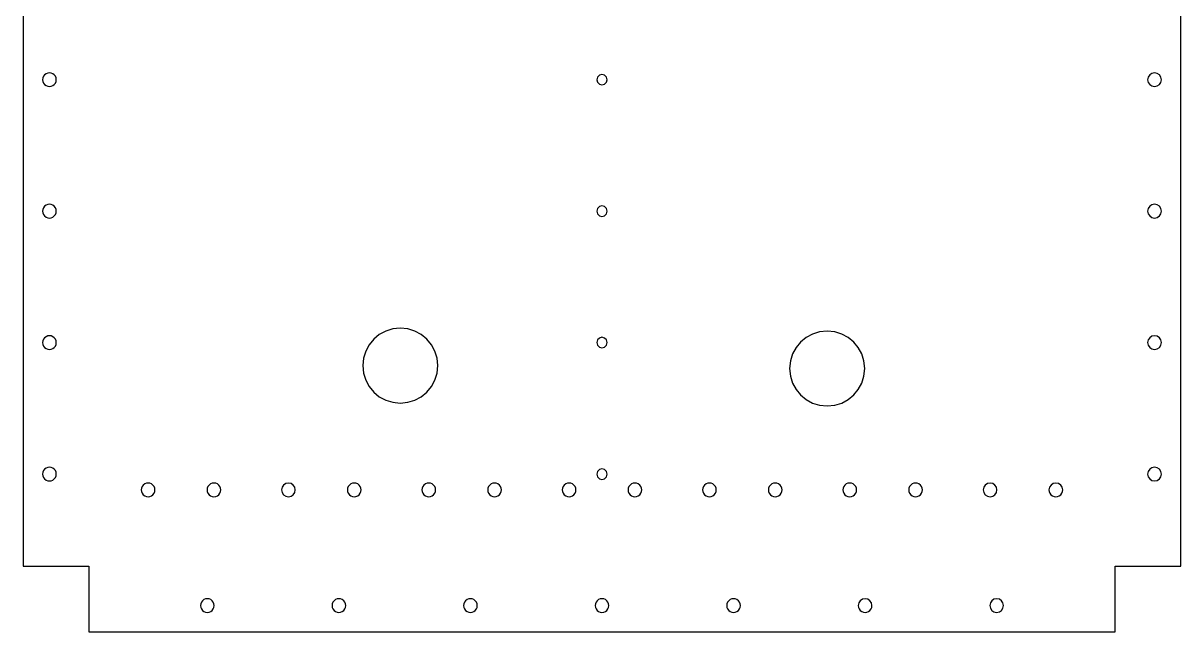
# Model space of a CAD drawing. Extents: x -1 to 677, y 73 to 536.
# Drawn here: x 237.2 to 677.2, y 73.3 to 304.8 of the extents above; entities that cross this region are included whole.
import ezdxf

# ---------------------------------------------------------------- set-up
doc = ezdxf.new("R2010")
doc.units = 0

msp = doc.modelspace()

# ---------------------------------------------------------------- linework, layer by layer
at = {"layer": 'ProjItem002'}
for p, q in [((677.2, 98.3003), (677.2, 511.3)), ((237.2, 317.142), (237.2, 98.3003)), ((244.680346, 283.980995), (244.59, 283.3)), ((244.59, 283.3), (244.680346, 282.619005)), ((244.939674, 284.605), (244.680346, 283.980995)), ((244.680346, 282.619005), (244.939674, 281.995)), ((245.350414, 285.141587), (244.939674, 284.605)), ((244.939674, 281.995), (245.350414, 281.458413)), ((245.895, 285.560326), (245.350414, 285.141587)), ((246.529932, 285.822582), (245.895, 285.560326)), ((247.2, 285.91), (246.529932, 285.822582)), ((247.870068, 285.822582), (247.2, 285.91)), ((248.505, 285.560326), (247.870068, 285.822582)), ((249.049586, 285.141587), (248.505, 285.560326)), ((249.460326, 284.605), (249.049586, 285.141587)), ((249.049586, 281.458413), (249.460326, 281.995)), ((249.719654, 283.980995), (249.460326, 284.605)), ((249.460326, 281.995), (249.719654, 282.619005)), ((249.81, 283.3), (249.719654, 283.980995)), ((249.719654, 282.619005), (249.81, 283.3)), ((249.81, 283.3), (249.81, 283.3)), ((455.450735, 284.30965), (455.1802, 283.3)), ((455.1802, 283.3), (455.450822, 282.29035)), ((456.18985, 285.048765), (455.450735, 284.30965)), ((455.450822, 282.29035), (456.18995, 281.551235)), ((457.1995, 285.3193), (456.18985, 285.048765)), ((458.20915, 285.048765), (457.1995, 285.3193)), ((458.94829, 284.30965), (458.20915, 285.048765)), ((458.20925, 281.551235), (458.948365, 282.29035)), ((459.219, 283.3), (458.94829, 284.30965)), ((458.948365, 282.29035), (459.2189, 283.3)), ((459.2189, 283.3), (459.219, 283.3)), ((664.794107, 284.31593), (664.589, 283.3)), ((664.589, 283.3), (664.794107, 282.28407)), ((665.353452, 285.145548), (664.794107, 284.31593)), ((664.794107, 282.28407), (665.353452, 281.454452)), ((666.18307, 285.704893), (665.353452, 285.145548)), ((667.199, 285.909999), (666.18307, 285.704893)), ((668.21493, 285.704893), (667.199, 285.909999)), ((669.044548, 285.145548), (668.21493, 285.704893)), ((669.603893, 284.31593), (669.044548, 285.145548)), ((669.044548, 281.454452), (669.603893, 282.28407)), ((669.809, 283.3), (669.603893, 284.31593)), ((669.603893, 282.28407), (669.809, 283.3)), ((669.809, 283.3), (669.809, 283.3)), ((245.350414, 281.458413), (245.895, 281.039674)), ((245.895, 281.039674), (246.529932, 280.777418)), ((246.529932, 280.777418), (247.2, 280.69)), ((247.2, 280.69), (247.870068, 280.777418)), ((247.870068, 280.777418), (248.505, 281.039674)), ((248.505, 281.039674), (249.049586, 281.458413)), ((456.18995, 281.551235), (457.1996, 281.2807)), ((457.1996, 281.2807), (458.20925, 281.551235)), ((665.353452, 281.454452), (666.18307, 280.895107)), ((666.18307, 280.895107), (667.199, 280.690001)), ((667.199, 280.690001), (668.21493, 280.895107)), ((668.21493, 280.895107), (669.044548, 281.454452)), ((244.680346, 233.980995), (244.59, 233.3)), ((244.59, 233.3), (244.680346, 232.619005)), ((244.939674, 234.605), (244.680346, 233.980995)), ((245.350414, 235.141587), (244.939674, 234.605)), ((245.895, 235.560326), (245.350414, 235.141587)), ((246.529932, 235.822582), (245.895, 235.560326)), ((247.2, 235.91), (246.529932, 235.822582)), ((247.870068, 235.822582), (247.2, 235.91)), ((248.505, 235.560326), (247.870068, 235.822582)), ((249.049586, 235.141587), (248.505, 235.560326)), ((249.460326, 234.605), (249.049586, 235.141587)), ((249.719654, 233.980995), (249.460326, 234.605)), ((249.81, 233.3), (249.719654, 233.980995)), ((249.719654, 232.619005), (249.81, 233.3)), ((249.81, 233.3), (249.81, 233.3)), ((455.450735, 234.30965), (455.1802, 233.3)), ((455.1802, 233.3), (455.450822, 232.29035)), ((456.18985, 235.048765), (455.450735, 234.30965)), ((457.1995, 235.3193), (456.18985, 235.048765)), ((458.20915, 235.048765), (457.1995, 235.3193)), ((458.94829, 234.30965), (458.20915, 235.048765)), ((459.219, 233.3), (458.94829, 234.30965)), ((458.948365, 232.29035), (459.2189, 233.3)), ((459.2189, 233.3), (459.219, 233.3)), ((664.794107, 234.31593), (664.589, 233.3)), ((664.589, 233.3), (664.794107, 232.28407)), ((665.353452, 235.145548), (664.794107, 234.31593)), ((666.18307, 235.704893), (665.353452, 235.145548)), ((667.199, 235.909999), (666.18307, 235.704893)), ((668.21493, 235.704893), (667.199, 235.909999)), ((669.044548, 235.145548), (668.21493, 235.704893)), ((669.603893, 234.31593), (669.044548, 235.145548)), ((669.809, 233.3), (669.603893, 234.31593)), ((669.603893, 232.28407), (669.809, 233.3)), ((669.809, 233.3), (669.809, 233.3)), ((244.680346, 232.619005), (244.939674, 231.995)), ((244.939674, 231.995), (245.350414, 231.458413)), ((245.350414, 231.458413), (245.895, 231.039674)), ((245.895, 231.039674), (246.529932, 230.777418)), ((246.529932, 230.777418), (247.2, 230.69)), ((247.2, 230.69), (247.870068, 230.777418)), ((247.870068, 230.777418), (248.505, 231.039674)), ((248.505, 231.039674), (249.049586, 231.458413)), ((249.049586, 231.458413), (249.460326, 231.995)), ((249.460326, 231.995), (249.719654, 232.619005)), ((455.450822, 232.29035), (456.18995, 231.551235)), ((456.18995, 231.551235), (457.1996, 231.2807)), ((457.1996, 231.2807), (458.20925, 231.551235)), ((458.20925, 231.551235), (458.948365, 232.29035)), ((664.794107, 232.28407), (665.353452, 231.454452)), ((665.353452, 231.454452), (666.18307, 230.895107)), ((666.18307, 230.895107), (667.199, 230.690001)), ((667.199, 230.690001), (668.21493, 230.895107)), ((668.21493, 230.895107), (669.044548, 231.454452)), ((669.044548, 231.454452), (669.603893, 232.28407)), ((245.350414, 185.141587), (244.939674, 184.605)), ((245.895, 185.560326), (245.350414, 185.141587)), ((246.529932, 185.822582), (245.895, 185.560326)), ((247.2, 185.91), (246.529932, 185.822582)), ((247.870068, 185.822582), (247.2, 185.91)), ((248.505, 185.560326), (247.870068, 185.822582)), ((249.049586, 185.141587), (248.505, 185.560326)), ((249.460326, 184.605), (249.049586, 185.141587)), ((372.561569, 186.352489), (370.450078, 184.614505)), ((374.983791, 187.664531), (372.561569, 186.352489)), ((377.659549, 188.493588), (374.983791, 187.664531)), ((380.53165, 188.782616), (377.659549, 188.493588)), ((383.403751, 188.493588), (380.53165, 188.782616)), ((386.079509, 187.664531), (383.403751, 188.493588)), ((388.501731, 186.352489), (386.079509, 187.664531)), ((390.613222, 184.614505), (388.501731, 186.352489)), ((456.18985, 185.048765), (455.450735, 184.30965)), ((457.1995, 185.3193), (456.18985, 185.048765)), ((458.20915, 185.048765), (457.1995, 185.3193)), ((458.94829, 184.30965), (458.20915, 185.048765)), ((534.798569, 185.263489), (532.687078, 183.525505)), ((537.220791, 186.575531), (534.798569, 185.263489)), ((539.896549, 187.404588), (537.220791, 186.575531)), ((542.76865, 187.693616), (539.896549, 187.404588)), ((545.640751, 187.404588), (542.76865, 187.693616)), ((548.316509, 186.575531), (545.640751, 187.404588)), ((550.738731, 185.263489), (548.316509, 186.575531)), ((552.850222, 183.525505), (550.738731, 185.263489)), ((665.353452, 185.145548), (664.794107, 184.31593)), ((666.18307, 185.704893), (665.353452, 185.145548)), ((667.199, 185.909999), (666.18307, 185.704893)), ((668.21493, 185.704893), (667.199, 185.909999)), ((669.044548, 185.145548), (668.21493, 185.704893)), ((669.603893, 184.31593), (669.044548, 185.145548)), ((244.680346, 183.980995), (244.59, 183.3)), ((244.59, 183.3), (244.680346, 182.619005)), ((244.939674, 184.605), (244.680346, 183.980995)), ((244.680346, 182.619005), (244.939674, 181.995)), ((244.939674, 181.995), (245.350414, 181.458413)), ((245.350414, 181.458413), (245.895, 181.039674)), ((245.895, 181.039674), (246.529932, 180.777418)), ((246.529932, 180.777418), (247.2, 180.69)), ((247.2, 180.69), (247.870068, 180.777418)), ((247.870068, 180.777418), (248.505, 181.039674)), ((248.505, 181.039674), (249.049586, 181.458413)), ((249.049586, 181.458413), (249.460326, 181.995)), ((249.719654, 183.980995), (249.460326, 184.605)), ((249.460326, 181.995), (249.719654, 182.619005)), ((249.81, 183.3), (249.719654, 183.980995)), ((249.719654, 182.619005), (249.81, 183.3)), ((249.81, 183.3), (249.81, 183.3)), ((368.706512, 182.507621), (367.388064, 180.08888)), ((370.450078, 184.614505), (368.706512, 182.507621)), ((392.356788, 182.507621), (390.613222, 184.614505)), ((393.675236, 180.08888), (392.356788, 182.507621)), ((455.450735, 184.30965), (455.1802, 183.3)), ((455.1802, 183.3), (455.450822, 182.29035)), ((455.450822, 182.29035), (456.18995, 181.551235)), ((456.18995, 181.551235), (457.1996, 181.2807)), ((457.1996, 181.2807), (458.20925, 181.551235)), ((458.20925, 181.551235), (458.948365, 182.29035)), ((459.219, 183.3), (458.94829, 184.30965)), ((458.948365, 182.29035), (459.2189, 183.3)), ((459.2189, 183.3), (459.219, 183.3)), ((530.943512, 181.418621), (529.625064, 178.99988)), ((532.687078, 183.525505), (530.943512, 181.418621)), ((554.593788, 181.418621), (552.850222, 183.525505)), ((555.912236, 178.99988), (554.593788, 181.418621)), ((664.794107, 184.31593), (664.589, 183.3)), ((664.589, 183.3), (664.794107, 182.28407)), ((664.794107, 182.28407), (665.353452, 181.454452)), ((665.353452, 181.454452), (666.18307, 180.895107)), ((666.18307, 180.895107), (667.199, 180.690001)), ((667.199, 180.690001), (668.21493, 180.895107)), ((668.21493, 180.895107), (669.044548, 181.454452)), ((669.044548, 181.454452), (669.603893, 182.28407)), ((669.809, 183.3), (669.603893, 184.31593)), ((669.603893, 182.28407), (669.809, 183.3)), ((669.809, 183.3), (669.809, 183.3)), ((366.551929, 177.415326), (366.2553, 174.544)), ((367.388064, 180.08888), (366.551929, 177.415326)), ((394.511371, 177.415326), (393.675236, 180.08888)), ((394.808, 174.544), (394.511371, 177.415326)), ((528.788929, 176.326326), (528.4923, 173.455)), ((529.625064, 178.99988), (528.788929, 176.326326)), ((556.748371, 176.326326), (555.912236, 178.99988)), ((557.045, 173.455), (556.748371, 176.326326)), ((366.2553, 174.544), (366.551929, 171.672674)), ((366.551929, 171.672674), (367.388064, 168.99912)), ((393.675236, 168.99912), (394.511371, 171.672674)), ((394.511371, 171.672674), (394.808, 174.544)), ((394.808, 174.544), (394.808, 174.544)), ((528.4923, 173.455), (528.788929, 170.583674)), ((556.748371, 170.583674), (557.045, 173.455)), ((557.045, 173.455), (557.045, 173.455)), ((367.388064, 168.99912), (368.706512, 166.580379)), ((392.356788, 166.580379), (393.675236, 168.99912)), ((528.788929, 170.583674), (529.625064, 167.91012)), ((529.625064, 167.91012), (530.943512, 165.491379)), ((554.593788, 165.491379), (555.912236, 167.91012)), ((555.912236, 167.91012), (556.748371, 170.583674)), ((368.706512, 166.580379), (370.450078, 164.473495)), ((370.450078, 164.473495), (372.561569, 162.735511)), ((388.501731, 162.735511), (390.613222, 164.473495)), ((390.613222, 164.473495), (392.356788, 166.580379)), ((530.943512, 165.491379), (532.687078, 163.384495)), ((532.687078, 163.384495), (534.798569, 161.646511)), ((550.738731, 161.646511), (552.850222, 163.384495)), ((552.850222, 163.384495), (554.593788, 165.491379)), ((372.561569, 162.735511), (374.983791, 161.423469)), ((374.983791, 161.423469), (377.659549, 160.594412)), ((377.659549, 160.594412), (380.53165, 160.305384)), ((380.53165, 160.305384), (383.403751, 160.594412)), ((383.403751, 160.594412), (386.079509, 161.423469)), ((386.079509, 161.423469), (388.501731, 162.735511)), ((534.798569, 161.646511), (537.220791, 160.334469)), ((537.220791, 160.334469), (539.896549, 159.505412)), ((539.896549, 159.505412), (542.76865, 159.216384)), ((542.76865, 159.216384), (545.640751, 159.505412)), ((545.640751, 159.505412), (548.316509, 160.334469)), ((548.316509, 160.334469), (550.738731, 161.646511)), ((244.680346, 133.980995), (244.59, 133.3)), ((244.59, 133.3), (244.680346, 132.619005)), ((244.939674, 134.605), (244.680346, 133.980995)), ((244.680346, 132.619005), (244.939674, 131.995)), ((245.350414, 135.141587), (244.939674, 134.605)), ((245.895, 135.560326), (245.350414, 135.141587)), ((246.529932, 135.822582), (245.895, 135.560326)), ((247.2, 135.91), (246.529932, 135.822582)), ((247.870068, 135.822582), (247.2, 135.91)), ((248.505, 135.560326), (247.870068, 135.822582)), ((249.049586, 135.141587), (248.505, 135.560326)), ((249.460326, 134.605), (249.049586, 135.141587)), ((249.719654, 133.980995), (249.460326, 134.605)), ((249.460326, 131.995), (249.719654, 132.619005)), ((249.81, 133.3), (249.719654, 133.980995)), ((249.719654, 132.619005), (249.81, 133.3)), ((249.81, 133.3), (249.81, 133.3)), ((455.450735, 134.30965), (455.1802, 133.3)), ((455.1802, 133.3), (455.450822, 132.29035)), ((456.18985, 135.048765), (455.450735, 134.30965)), ((455.450822, 132.29035), (456.18995, 131.551235)), ((457.1995, 135.3193), (456.18985, 135.048765)), ((458.20915, 135.048765), (457.1995, 135.3193)), ((458.94829, 134.30965), (458.20915, 135.048765)), ((458.20925, 131.551235), (458.948365, 132.29035)), ((459.219, 133.3), (458.94829, 134.30965)), ((458.948365, 132.29035), (459.2189, 133.3)), ((459.2189, 133.3), (459.219, 133.3)), ((664.794107, 134.31593), (664.589, 133.3)), ((664.589, 133.3), (664.794107, 132.28407)), ((665.353452, 135.145548), (664.794107, 134.31593)), ((664.794107, 132.28407), (665.353452, 131.454452)), ((666.18307, 135.704893), (665.353452, 135.145548)), ((667.199, 135.909999), (666.18307, 135.704893)), ((668.21493, 135.704893), (667.199, 135.909999)), ((669.044548, 135.145548), (668.21493, 135.704893)), ((669.603893, 134.31593), (669.044548, 135.145548)), ((669.044548, 131.454452), (669.603893, 132.28407)), ((669.809, 133.3), (669.603893, 134.31593)), ((669.603893, 132.28407), (669.809, 133.3)), ((669.809, 133.3), (669.809, 133.3)), ((244.939674, 131.995), (245.350414, 131.458413)), ((245.350414, 131.458413), (245.895, 131.039674)), ((245.895, 131.039674), (246.529932, 130.777418)), ((246.529932, 130.777418), (247.2, 130.69)), ((247.2, 130.69), (247.870068, 130.777418)), ((247.870068, 130.777418), (248.505, 131.039674)), ((248.505, 131.039674), (249.049586, 131.458413)), ((249.049586, 131.458413), (249.460326, 131.995)), ((282.180346, 127.980995), (282.09, 127.3)), ((282.439674, 128.605), (282.180346, 127.980995)), ((282.850414, 129.141587), (282.439674, 128.605)), ((283.395, 129.560326), (282.850414, 129.141587)), ((284.029932, 129.822582), (283.395, 129.560326)), ((284.7, 129.91), (284.029932, 129.822582)), ((285.370068, 129.822582), (284.7, 129.91)), ((286.005, 129.560326), (285.370068, 129.822582)), ((286.549586, 129.141587), (286.005, 129.560326)), ((286.960326, 128.605), (286.549586, 129.141587)), ((287.219654, 127.980995), (286.960326, 128.605)), ((287.31, 127.3), (287.219654, 127.980995)), ((307.180346, 127.980995), (307.09, 127.3)), ((307.439674, 128.605), (307.180346, 127.980995)), ((307.850414, 129.141587), (307.439674, 128.605)), ((308.395, 129.560326), (307.850414, 129.141587)), ((309.029932, 129.822582), (308.395, 129.560326)), ((309.7, 129.91), (309.029932, 129.822582)), ((310.370068, 129.822582), (309.7, 129.91)), ((311.005, 129.560326), (310.370068, 129.822582)), ((311.549586, 129.141587), (311.005, 129.560326)), ((311.960326, 128.605), (311.549586, 129.141587)), ((312.219654, 127.980995), (311.960326, 128.605)), ((312.31, 127.3), (312.219654, 127.980995)), ((335.628107, 128.31593), (335.423, 127.3)), ((336.187451, 129.145548), (335.628107, 128.31593)), ((337.01707, 129.704893), (336.187451, 129.145548)), ((338.033, 129.91), (337.01707, 129.704893)), ((339.04893, 129.704893), (338.033, 129.91)), ((339.878549, 129.145548), (339.04893, 129.704893)), ((340.437893, 128.31593), (339.878549, 129.145548)), ((340.643, 127.3), (340.437893, 128.31593)), ((360.513346, 127.980995), (360.423, 127.3)), ((360.772674, 128.605), (360.513346, 127.980995)), ((361.183414, 129.141587), (360.772674, 128.605)), ((361.728, 129.560326), (361.183414, 129.141587)), ((362.362932, 129.822582), (361.728, 129.560326)), ((363.033, 129.91), (362.362932, 129.822582)), ((363.703068, 129.822582), (363.033, 129.91)), ((364.338, 129.560326), (363.703068, 129.822582)), ((364.882586, 129.141587), (364.338, 129.560326)), ((365.293326, 128.605), (364.882586, 129.141587)), ((365.552654, 127.980995), (365.293326, 128.605)), ((365.643, 127.3), (365.552654, 127.980995)), ((388.847346, 127.980995), (388.757, 127.3)), ((389.106674, 128.605), (388.847346, 127.980995)), ((389.517414, 129.141587), (389.106674, 128.605)), ((390.062, 129.560326), (389.517414, 129.141587)), ((390.696932, 129.822582), (390.062, 129.560326)), ((391.367, 129.91), (390.696932, 129.822582)), ((392.037068, 129.822582), (391.367, 129.91)), ((392.672, 129.560326), (392.037068, 129.822582)), ((393.216586, 129.141587), (392.672, 129.560326)), ((393.627326, 128.605), (393.216586, 129.141587)), ((393.886654, 127.980995), (393.627326, 128.605)), ((393.977, 127.3), (393.886654, 127.980995)), ((413.846346, 127.980995), (413.756, 127.3)), ((414.105674, 128.605), (413.846346, 127.980995)), ((414.516414, 129.141587), (414.105674, 128.605)), ((415.061, 129.560326), (414.516414, 129.141587)), ((415.695932, 129.822582), (415.061, 129.560326)), ((416.366, 129.91), (415.695932, 129.822582)), ((417.036068, 129.822582), (416.366, 129.91)), ((417.671, 129.560326), (417.036068, 129.822582)), ((418.215586, 129.141587), (417.671, 129.560326)), ((418.626326, 128.605), (418.215586, 129.141587)), ((418.885654, 127.980995), (418.626326, 128.605)), ((418.976, 127.3), (418.885654, 127.980995)), ((442.179346, 127.980995), (442.089, 127.3)), ((442.438674, 128.605), (442.179346, 127.980995)), ((442.849414, 129.141587), (442.438674, 128.605)), ((443.394, 129.560326), (442.849414, 129.141587)), ((444.028932, 129.822582), (443.394, 129.560326)), ((444.699, 129.91), (444.028932, 129.822582)), ((445.369068, 129.822582), (444.699, 129.91)), ((446.004, 129.560326), (445.369068, 129.822582)), ((446.548586, 129.141587), (446.004, 129.560326)), ((446.959326, 128.605), (446.548586, 129.141587)), ((447.218654, 127.980995), (446.959326, 128.605)), ((447.309, 127.3), (447.218654, 127.980995)), ((456.18995, 131.551235), (457.1996, 131.2807)), ((457.1996, 131.2807), (458.20925, 131.551235)), ((467.179346, 127.980995), (467.089, 127.3)), ((467.438674, 128.605), (467.179346, 127.980995)), ((467.849414, 129.141587), (467.438674, 128.605)), ((468.394, 129.560326), (467.849414, 129.141587)), ((469.028932, 129.822582), (468.394, 129.560326)), ((469.699, 129.91), (469.028932, 129.822582)), ((470.369068, 129.822582), (469.699, 129.91)), ((471.004, 129.560326), (470.369068, 129.822582)), ((471.548586, 129.141587), (471.004, 129.560326)), ((471.959326, 128.605), (471.548586, 129.141587)), ((472.218654, 127.980995), (471.959326, 128.605)), ((472.309, 127.3), (472.218654, 127.980995)), ((495.512346, 127.980995), (495.422, 127.3)), ((495.771674, 128.605), (495.512346, 127.980995)), ((496.182414, 129.141587), (495.771674, 128.605)), ((496.727, 129.560326), (496.182414, 129.141587)), ((497.361932, 129.822582), (496.727, 129.560326)), ((498.032, 129.91), (497.361932, 129.822582)), ((498.702068, 129.822582), (498.032, 129.91)), ((499.337, 129.560326), (498.702068, 129.822582)), ((499.881586, 129.141587), (499.337, 129.560326)), ((500.292326, 128.605), (499.881586, 129.141587)), ((500.551654, 127.980995), (500.292326, 128.605)), ((500.642, 127.3), (500.551654, 127.980995)), ((520.512346, 127.980995), (520.422, 127.3)), ((520.771674, 128.605), (520.512346, 127.980995)), ((521.182414, 129.141587), (520.771674, 128.605)), ((521.727, 129.560326), (521.182414, 129.141587)), ((522.361932, 129.822582), (521.727, 129.560326)), ((523.032, 129.91), (522.361932, 129.822582)), ((523.702068, 129.822582), (523.032, 129.91)), ((524.337, 129.560326), (523.702068, 129.822582)), ((524.881586, 129.141587), (524.337, 129.560326)), ((525.292326, 128.605), (524.881586, 129.141587)), ((525.551654, 127.980995), (525.292326, 128.605)), ((525.642, 127.3), (525.551654, 127.980995)), ((548.846346, 127.980995), (548.756, 127.3)), ((549.105674, 128.605), (548.846346, 127.980995)), ((549.516414, 129.141587), (549.105674, 128.605)), ((550.061, 129.560326), (549.516414, 129.141587)), ((550.695932, 129.822582), (550.061, 129.560326)), ((551.366, 129.91), (550.695932, 129.822582)), ((552.036068, 129.822582), (551.366, 129.91)), ((552.671, 129.560326), (552.036068, 129.822582)), ((553.215586, 129.141587), (552.671, 129.560326)), ((553.626326, 128.605), (553.215586, 129.141587)), ((553.885654, 127.980995), (553.626326, 128.605)), ((553.976, 127.3), (553.885654, 127.980995)), ((573.846346, 127.980995), (573.756, 127.3)), ((574.105674, 128.605), (573.846346, 127.980995)), ((574.516414, 129.141587), (574.105674, 128.605)), ((575.061, 129.560326), (574.516414, 129.141587)), ((575.695932, 129.822582), (575.061, 129.560326)), ((576.366, 129.91), (575.695932, 129.822582)), ((577.036068, 129.822582), (576.366, 129.91)), ((577.671, 129.560326), (577.036068, 129.822582)), ((578.215586, 129.141587), (577.671, 129.560326)), ((578.626326, 128.605), (578.215586, 129.141587)), ((578.885654, 127.980995), (578.626326, 128.605)), ((578.976, 127.3), (578.885654, 127.980995)), ((602.294107, 128.31593), (602.089, 127.3)), ((602.853451, 129.145548), (602.294107, 128.31593)), ((603.68307, 129.704893), (602.853451, 129.145548)), ((604.699, 129.91), (603.68307, 129.704893)), ((605.71493, 129.704893), (604.699, 129.91)), ((606.544549, 129.145548), (605.71493, 129.704893)), ((607.103893, 128.31593), (606.544549, 129.145548)), ((607.309, 127.3), (607.103893, 128.31593)), ((627.294107, 128.31593), (627.089, 127.3)), ((627.853451, 129.145548), (627.294107, 128.31593)), ((628.68307, 129.704893), (627.853451, 129.145548)), ((629.699, 129.91), (628.68307, 129.704893)), ((630.71493, 129.704893), (629.699, 129.91)), ((631.544549, 129.145548), (630.71493, 129.704893)), ((632.103893, 128.31593), (631.544549, 129.145548)), ((632.309, 127.3), (632.103893, 128.31593)), ((665.353452, 131.454452), (666.18307, 130.895107)), ((666.18307, 130.895107), (667.199, 130.690001)), ((667.199, 130.690001), (668.21493, 130.895107)), ((668.21493, 130.895107), (669.044548, 131.454452)), ((282.09, 127.3), (282.180346, 126.619005)), ((282.180346, 126.619005), (282.439674, 125.995)), ((282.439674, 125.995), (282.850414, 125.458413)), ((282.850414, 125.458413), (283.395, 125.039674)), ((283.395, 125.039674), (284.029932, 124.777418)), ((284.029932, 124.777418), (284.7, 124.69)), ((284.7, 124.69), (285.370068, 124.777418)), ((285.370068, 124.777418), (286.005, 125.039674)), ((286.005, 125.039674), (286.549586, 125.458413)), ((286.549586, 125.458413), (286.960326, 125.995)), ((286.960326, 125.995), (287.219654, 126.619005)), ((287.219654, 126.619005), (287.31, 127.3)), ((287.31, 127.3), (287.31, 127.3)), ((307.09, 127.3), (307.180346, 126.619005)), ((307.180346, 126.619005), (307.439674, 125.995)), ((307.439674, 125.995), (307.850414, 125.458413)), ((307.850414, 125.458413), (308.395, 125.039674)), ((308.395, 125.039674), (309.029932, 124.777418)), ((309.029932, 124.777418), (309.7, 124.69)), ((309.7, 124.69), (310.370068, 124.777418)), ((310.370068, 124.777418), (311.005, 125.039674)), ((311.005, 125.039674), (311.549586, 125.458413)), ((311.549586, 125.458413), (311.960326, 125.995)), ((311.960326, 125.995), (312.219654, 126.619005)), ((312.219654, 126.619005), (312.31, 127.3)), ((312.31, 127.3), (312.31, 127.3)), ((335.423, 127.3), (335.628107, 126.28407)), ((335.628107, 126.28407), (336.187451, 125.454452)), ((336.187451, 125.454452), (337.01707, 124.895107)), ((337.01707, 124.895107), (338.033, 124.69)), ((338.033, 124.69), (339.04893, 124.895107)), ((339.04893, 124.895107), (339.878549, 125.454452)), ((339.878549, 125.454452), (340.437893, 126.28407)), ((340.437893, 126.28407), (340.643, 127.3)), ((340.643, 127.3), (340.643, 127.3)), ((360.423, 127.3), (360.513346, 126.619005)), ((360.513346, 126.619005), (360.772674, 125.995)), ((360.772674, 125.995), (361.183414, 125.458413)), ((361.183414, 125.458413), (361.728, 125.039674)), ((361.728, 125.039674), (362.362932, 124.777418)), ((362.362932, 124.777418), (363.033, 124.69)), ((363.033, 124.69), (363.703068, 124.777418)), ((363.703068, 124.777418), (364.338, 125.039674)), ((364.338, 125.039674), (364.882586, 125.458413)), ((364.882586, 125.458413), (365.293326, 125.995)), ((365.293326, 125.995), (365.552654, 126.619005)), ((365.552654, 126.619005), (365.643, 127.3)), ((365.643, 127.3), (365.643, 127.3)), ((388.757, 127.3), (388.847346, 126.619005)), ((388.847346, 126.619005), (389.106674, 125.995)), ((389.106674, 125.995), (389.517414, 125.458413)), ((389.517414, 125.458413), (390.062, 125.039674)), ((390.062, 125.039674), (390.696932, 124.777418)), ((390.696932, 124.777418), (391.367, 124.69)), ((391.367, 124.69), (392.037068, 124.777418)), ((392.037068, 124.777418), (392.672, 125.039674)), ((392.672, 125.039674), (393.216586, 125.458413)), ((393.216586, 125.458413), (393.627326, 125.995)), ((393.627326, 125.995), (393.886654, 126.619005)), ((393.886654, 126.619005), (393.977, 127.3)), ((393.977, 127.3), (393.977, 127.3)), ((413.756, 127.3), (413.846346, 126.619005)), ((413.846346, 126.619005), (414.105674, 125.995)), ((414.105674, 125.995), (414.516414, 125.458413)), ((414.516414, 125.458413), (415.061, 125.039674)), ((415.061, 125.039674), (415.695932, 124.777418)), ((415.695932, 124.777418), (416.366, 124.69)), ((416.366, 124.69), (417.036068, 124.777418)), ((417.036068, 124.777418), (417.671, 125.039674)), ((417.671, 125.039674), (418.215586, 125.458413)), ((418.215586, 125.458413), (418.626326, 125.995)), ((418.626326, 125.995), (418.885654, 126.619005)), ((418.885654, 126.619005), (418.976, 127.3)), ((418.976, 127.3), (418.976, 127.3)), ((442.089, 127.3), (442.179346, 126.619005)), ((442.179346, 126.619005), (442.438674, 125.995)), ((442.438674, 125.995), (442.849414, 125.458413)), ((442.849414, 125.458413), (443.394, 125.039674)), ((443.394, 125.039674), (444.028932, 124.777418)), ((444.028932, 124.777418), (444.699, 124.69)), ((444.699, 124.69), (445.369068, 124.777418)), ((445.369068, 124.777418), (446.004, 125.039674)), ((446.004, 125.039674), (446.548586, 125.458413)), ((446.548586, 125.458413), (446.959326, 125.995)), ((446.959326, 125.995), (447.218654, 126.619005)), ((447.218654, 126.619005), (447.309, 127.3)), ((447.309, 127.3), (447.309, 127.3)), ((467.089, 127.3), (467.179346, 126.619005)), ((467.179346, 126.619005), (467.438674, 125.995)), ((467.438674, 125.995), (467.849414, 125.458413)), ((467.849414, 125.458413), (468.394, 125.039674)), ((468.394, 125.039674), (469.028932, 124.777418)), ((469.028932, 124.777418), (469.699, 124.69)), ((469.699, 124.69), (470.369068, 124.777418)), ((470.369068, 124.777418), (471.004, 125.039674)), ((471.004, 125.039674), (471.548586, 125.458413)), ((471.548586, 125.458413), (471.959326, 125.995)), ((471.959326, 125.995), (472.218654, 126.619005)), ((472.218654, 126.619005), (472.309, 127.3)), ((472.309, 127.3), (472.309, 127.3)), ((495.422, 127.3), (495.512346, 126.619005)), ((495.512346, 126.619005), (495.771674, 125.995)), ((495.771674, 125.995), (496.182414, 125.458413)), ((496.182414, 125.458413), (496.727, 125.039674)), ((496.727, 125.039674), (497.361932, 124.777418)), ((497.361932, 124.777418), (498.032, 124.69)), ((498.032, 124.69), (498.702068, 124.777418)), ((498.702068, 124.777418), (499.337, 125.039674)), ((499.337, 125.039674), (499.881586, 125.458413)), ((499.881586, 125.458413), (500.292326, 125.995)), ((500.292326, 125.995), (500.551654, 126.619005)), ((500.551654, 126.619005), (500.642, 127.3)), ((500.642, 127.3), (500.642, 127.3)), ((520.422, 127.3), (520.512346, 126.619005)), ((520.512346, 126.619005), (520.771674, 125.995)), ((520.771674, 125.995), (521.182414, 125.458413)), ((521.182414, 125.458413), (521.727, 125.039674)), ((521.727, 125.039674), (522.361932, 124.777418)), ((522.361932, 124.777418), (523.032, 124.69)), ((523.032, 124.69), (523.702068, 124.777418)), ((523.702068, 124.777418), (524.337, 125.039674)), ((524.337, 125.039674), (524.881586, 125.458413)), ((524.881586, 125.458413), (525.292326, 125.995)), ((525.292326, 125.995), (525.551654, 126.619005)), ((525.551654, 126.619005), (525.642, 127.3)), ((525.642, 127.3), (525.642, 127.3)), ((548.756, 127.3), (548.846346, 126.619005)), ((548.846346, 126.619005), (549.105674, 125.995)), ((549.105674, 125.995), (549.516414, 125.458413)), ((549.516414, 125.458413), (550.061, 125.039674)), ((550.061, 125.039674), (550.695932, 124.777418)), ((550.695932, 124.777418), (551.366, 124.69)), ((551.366, 124.69), (552.036068, 124.777418)), ((552.036068, 124.777418), (552.671, 125.039674)), ((552.671, 125.039674), (553.215586, 125.458413)), ((553.215586, 125.458413), (553.626326, 125.995)), ((553.626326, 125.995), (553.885654, 126.619005)), ((553.885654, 126.619005), (553.976, 127.3)), ((553.976, 127.3), (553.976, 127.3)), ((573.756, 127.3), (573.846346, 126.619005)), ((573.846346, 126.619005), (574.105674, 125.995)), ((574.105674, 125.995), (574.516414, 125.458413)), ((574.516414, 125.458413), (575.061, 125.039674)), ((575.061, 125.039674), (575.695932, 124.777418)), ((575.695932, 124.777418), (576.366, 124.69)), ((576.366, 124.69), (577.036068, 124.777418)), ((577.036068, 124.777418), (577.671, 125.039674)), ((577.671, 125.039674), (578.215586, 125.458413)), ((578.215586, 125.458413), (578.626326, 125.995)), ((578.626326, 125.995), (578.885654, 126.619005)), ((578.885654, 126.619005), (578.976, 127.3)), ((578.976, 127.3), (578.976, 127.3)), ((602.089, 127.3), (602.294107, 126.28407)), ((602.294107, 126.28407), (602.853451, 125.454452)), ((602.853451, 125.454452), (603.68307, 124.895107)), ((603.68307, 124.895107), (604.699, 124.69)), ((604.699, 124.69), (605.71493, 124.895107)), ((605.71493, 124.895107), (606.544549, 125.454452)), ((606.544549, 125.454452), (607.103893, 126.28407)), ((607.103893, 126.28407), (607.309, 127.3)), ((607.309, 127.3), (607.309, 127.3)), ((627.089, 127.3), (627.179346, 126.619005)), ((627.179346, 126.619005), (627.438674, 125.995)), ((627.438674, 125.995), (627.849414, 125.458413)), ((627.849414, 125.458413), (628.394, 125.039674)), ((628.394, 125.039674), (629.028932, 124.777418)), ((629.028932, 124.777418), (629.699, 124.69)), ((629.699, 124.69), (630.369068, 124.777418)), ((630.369068, 124.777418), (631.004, 125.039674)), ((631.004, 125.039674), (631.548586, 125.458413)), ((631.548586, 125.458413), (631.959326, 125.995)), ((631.959326, 125.995), (632.218654, 126.619005)), ((632.218654, 126.619005), (632.309, 127.3)), ((632.309, 127.3), (632.309, 127.3)), ((237.2, 98.3003), (262.2, 98.3003)), ((262.2, 98.3003), (262.2, 73.3004)), ((652.2, 73.3004), (652.2, 98.3003)), ((652.2, 98.3003), (677.2, 98.3003)), ((304.680346, 83.981295), (304.59, 83.3003)), ((304.939674, 84.6053), (304.680346, 83.981295)), ((305.350414, 85.141887), (304.939674, 84.6053)), ((305.895, 85.560626), (305.350414, 85.141887)), ((306.529932, 85.822882), (305.895, 85.560626)), ((307.2, 85.9103), (306.529932, 85.822882)), ((307.870068, 85.822882), (307.2, 85.9103)), ((308.505, 85.560626), (307.870068, 85.822882)), ((309.049586, 85.141887), (308.505, 85.560626)), ((309.460326, 84.6053), (309.049586, 85.141887)), ((309.719654, 83.981295), (309.460326, 84.6053)), ((309.81, 83.3003), (309.719654, 83.981295)), ((354.680346, 83.981295), (354.59, 83.3003)), ((354.939674, 84.6053), (354.680346, 83.981295)), ((355.350414, 85.141887), (354.939674, 84.6053)), ((355.895, 85.560626), (355.350414, 85.141887)), ((356.529932, 85.822882), (355.895, 85.560626)), ((357.2, 85.9103), (356.529932, 85.822882)), ((357.870068, 85.822882), (357.2, 85.9103)), ((358.505, 85.560626), (357.870068, 85.822882)), ((359.049586, 85.141887), (358.505, 85.560626)), ((359.460326, 84.6053), (359.049586, 85.141887)), ((359.719654, 83.981295), (359.460326, 84.6053)), ((359.81, 83.3003), (359.719654, 83.981295)), ((404.679346, 83.981295), (404.589, 83.3003)), ((404.938674, 84.6053), (404.679346, 83.981295)), ((405.349414, 85.141887), (404.938674, 84.6053)), ((405.894, 85.560626), (405.349414, 85.141887)), ((406.528932, 85.822882), (405.894, 85.560626)), ((407.199, 85.9103), (406.528932, 85.822882)), ((407.869068, 85.822882), (407.199, 85.9103)), ((408.504, 85.560626), (407.869068, 85.822882)), ((409.048586, 85.141887), (408.504, 85.560626)), ((409.459326, 84.6053), (409.048586, 85.141887)), ((409.718654, 83.981295), (409.459326, 84.6053)), ((409.809, 83.3003), (409.718654, 83.981295)), ((454.679346, 83.981295), (454.589, 83.3003)), ((454.938674, 84.6053), (454.679346, 83.981295)), ((455.349414, 85.141887), (454.938674, 84.6053)), ((455.894, 85.560626), (455.349414, 85.141887)), ((456.528932, 85.822882), (455.894, 85.560626)), ((457.199, 85.9103), (456.528932, 85.822882)), ((457.869068, 85.822882), (457.199, 85.9103)), ((458.504, 85.560626), (457.869068, 85.822882)), ((459.048586, 85.141887), (458.504, 85.560626)), ((459.459326, 84.6053), (459.048586, 85.141887)), ((459.718654, 83.981295), (459.459326, 84.6053)), ((459.809, 83.3003), (459.718654, 83.981295)), ((504.679346, 83.981295), (504.589, 83.3003)), ((504.938674, 84.6053), (504.679346, 83.981295)), ((505.349414, 85.141887), (504.938674, 84.6053)), ((505.894, 85.560626), (505.349414, 85.141887)), ((506.528932, 85.822882), (505.894, 85.560626)), ((507.199, 85.9103), (506.528932, 85.822882)), ((507.869068, 85.822882), (507.199, 85.9103)), ((508.504, 85.560626), (507.869068, 85.822882)), ((509.048586, 85.141887), (508.504, 85.560626)), ((509.459326, 84.6053), (509.048586, 85.141887)), ((509.718654, 83.981295), (509.459326, 84.6053)), ((509.809, 83.3003), (509.718654, 83.981295)), ((554.794107, 84.31623), (554.589, 83.3003)), ((555.353451, 85.145848), (554.794107, 84.31623)), ((556.18307, 85.705193), (555.353451, 85.145848)), ((557.199, 85.9103), (556.18307, 85.705193)), ((558.21493, 85.705193), (557.199, 85.9103)), ((559.044549, 85.145848), (558.21493, 85.705193)), ((559.603893, 84.31623), (559.044549, 85.145848)), ((559.809, 83.3003), (559.603893, 84.31623)), ((604.794107, 84.31623), (604.589, 83.3003)), ((605.353451, 85.145848), (604.794107, 84.31623)), ((606.18307, 85.705193), (605.353451, 85.145848)), ((607.199, 85.9103), (606.18307, 85.705193)), ((608.21493, 85.705193), (607.199, 85.9103)), ((609.044549, 85.145848), (608.21493, 85.705193)), ((609.603893, 84.31623), (609.044549, 85.145848)), ((609.809, 83.3003), (609.603893, 84.31623)), ((304.59, 83.3003), (304.680346, 82.619305)), ((304.680346, 82.619305), (304.939674, 81.9953)), ((304.939674, 81.9953), (305.350414, 81.458713)), ((305.350414, 81.458713), (305.895, 81.039974)), ((305.895, 81.039974), (306.529932, 80.777718)), ((306.529932, 80.777718), (307.2, 80.6903)), ((307.2, 80.6903), (307.870068, 80.777718)), ((307.870068, 80.777718), (308.505, 81.039974)), ((308.505, 81.039974), (309.049586, 81.458713)), ((309.049586, 81.458713), (309.460326, 81.9953)), ((309.460326, 81.9953), (309.719654, 82.619305)), ((309.719654, 82.619305), (309.81, 83.3003)), ((309.81, 83.3003), (309.81, 83.3003)), ((354.59, 83.3003), (354.680346, 82.619305)), ((354.680346, 82.619305), (354.939674, 81.9953)), ((354.939674, 81.9953), (355.350414, 81.458713)), ((355.350414, 81.458713), (355.895, 81.039974)), ((355.895, 81.039974), (356.529932, 80.777718)), ((356.529932, 80.777718), (357.2, 80.6903)), ((357.2, 80.6903), (357.870068, 80.777718)), ((357.870068, 80.777718), (358.505, 81.039974)), ((358.505, 81.039974), (359.049586, 81.458713)), ((359.049586, 81.458713), (359.460326, 81.9953)), ((359.460326, 81.9953), (359.719654, 82.619305)), ((359.719654, 82.619305), (359.81, 83.3003)), ((359.81, 83.3003), (359.81, 83.3003)), ((404.589, 83.3003), (404.679346, 82.619305)), ((404.679346, 82.619305), (404.938674, 81.9953)), ((404.938674, 81.9953), (405.349414, 81.458713)), ((405.349414, 81.458713), (405.894, 81.039974)), ((405.894, 81.039974), (406.528932, 80.777718)), ((406.528932, 80.777718), (407.199, 80.6903)), ((407.199, 80.6903), (407.869068, 80.777718)), ((407.869068, 80.777718), (408.504, 81.039974)), ((408.504, 81.039974), (409.048586, 81.458713)), ((409.048586, 81.458713), (409.459326, 81.9953)), ((409.459326, 81.9953), (409.718654, 82.619305)), ((409.718654, 82.619305), (409.809, 83.3003)), ((409.809, 83.3003), (409.809, 83.3003)), ((454.589, 83.3003), (454.679346, 82.619305)), ((454.679346, 82.619305), (454.938674, 81.9953)), ((454.938674, 81.9953), (455.349414, 81.458713)), ((455.349414, 81.458713), (455.894, 81.039974)), ((455.894, 81.039974), (456.528932, 80.777718)), ((456.528932, 80.777718), (457.199, 80.6903)), ((457.199, 80.6903), (457.869068, 80.777718)), ((457.869068, 80.777718), (458.504, 81.039974)), ((458.504, 81.039974), (459.048586, 81.458713)), ((459.048586, 81.458713), (459.459326, 81.9953)), ((459.459326, 81.9953), (459.718654, 82.619305)), ((459.718654, 82.619305), (459.809, 83.3003)), ((459.809, 83.3003), (459.809, 83.3003)), ((504.589, 83.3003), (504.679346, 82.619305)), ((504.679346, 82.619305), (504.938674, 81.9953)), ((504.938674, 81.9953), (505.349414, 81.458713)), ((505.349414, 81.458713), (505.894, 81.039974)), ((505.894, 81.039974), (506.528932, 80.777718)), ((506.528932, 80.777718), (507.199, 80.6903)), ((507.199, 80.6903), (507.869068, 80.777718)), ((507.869068, 80.777718), (508.504, 81.039974)), ((508.504, 81.039974), (509.048586, 81.458713)), ((509.048586, 81.458713), (509.459326, 81.9953)), ((509.459326, 81.9953), (509.718654, 82.619305)), ((509.718654, 82.619305), (509.809, 83.3003)), ((509.809, 83.3003), (509.809, 83.3003)), ((554.589, 83.3003), (554.679346, 82.619305)), ((554.679346, 82.619305), (554.938674, 81.9953)), ((554.938674, 81.9953), (555.349414, 81.458713)), ((555.349414, 81.458713), (555.894, 81.039974)), ((555.894, 81.039974), (556.528932, 80.777718)), ((556.528932, 80.777718), (557.199, 80.6903)), ((557.199, 80.6903), (557.869068, 80.777718)), ((557.869068, 80.777718), (558.504, 81.039974)), ((558.504, 81.039974), (559.048586, 81.458713)), ((559.048586, 81.458713), (559.459326, 81.9953)), ((559.459326, 81.9953), (559.718654, 82.619305)), ((559.718654, 82.619305), (559.809, 83.3003)), ((559.809, 83.3003), (559.809, 83.3003)), ((604.589, 83.3003), (604.794107, 82.28437)), ((604.794107, 82.28437), (605.353451, 81.454752)), ((605.353451, 81.454752), (606.18307, 80.895407)), ((606.18307, 80.895407), (607.199, 80.6903)), ((607.199, 80.6903), (608.21493, 80.895407)), ((608.21493, 80.895407), (609.044549, 81.454752)), ((609.044549, 81.454752), (609.603893, 82.28437)), ((609.603893, 82.28437), (609.809, 83.3003)), ((609.809, 83.3003), (609.809, 83.3003)), ((262.2, 73.3004), (652.2, 73.3004))]:
    msp.add_line(p, q, dxfattribs=at)

doc.saveas('drawing.dxf')
